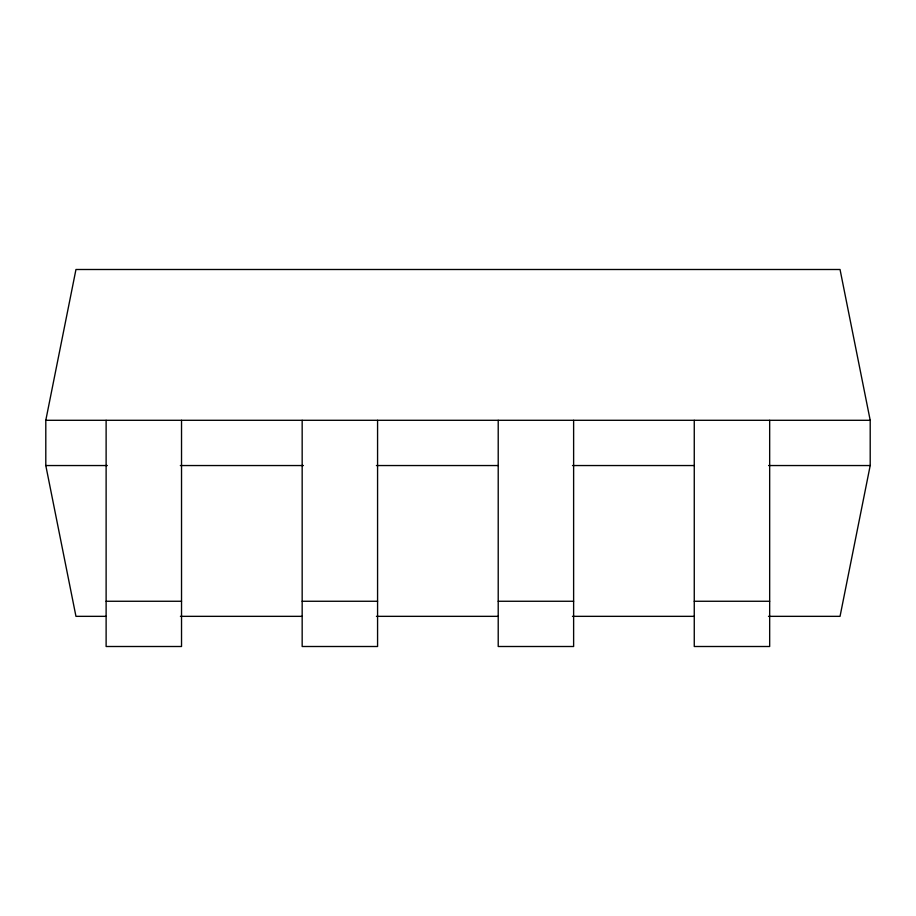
<?xml version="1.0" encoding="UTF-8"?>
<svg xmlns="http://www.w3.org/2000/svg" width="916" height="916" viewBox="0 0 916 916"><rect width="100%" height="100%" fill="white"/><g stroke="black" fill="none" stroke-linecap="round" stroke-linejoin="round"><path stroke-width="1.37" d="M106.004 616.342L75.959 616.342L45.8 465.546L45.8 420.295L75.959 269.499L840.041 269.499L870.2 420.295L870.2 465.546L840.041 616.342L768.501 616.342M45.8 420.295L870.2 420.295M45.8 465.546L107.344 465.546M180.338 465.546L303.425 465.546M376.419 465.546L498.075 465.546M572.5 465.546L694.156 465.546M768.581 465.546L870.2 465.546M106.119 601.262L181.528 601.262M302.165 601.262L377.575 601.262M498.212 601.262L573.622 601.262M694.259 601.262L769.669 601.262M180.418 616.342L302.04 616.342M376.442 616.342L498.064 616.342M572.466 616.342L694.088 616.342M769.669 420.295L769.669 646.501L694.259 646.501L694.259 420.295M573.622 420.295L573.622 646.501L498.212 646.501L498.212 420.295M377.575 420.295L377.575 646.501L302.165 646.501L302.165 420.295M181.528 420.295L181.528 646.501L106.119 646.501L106.119 420.295"/></g></svg>
